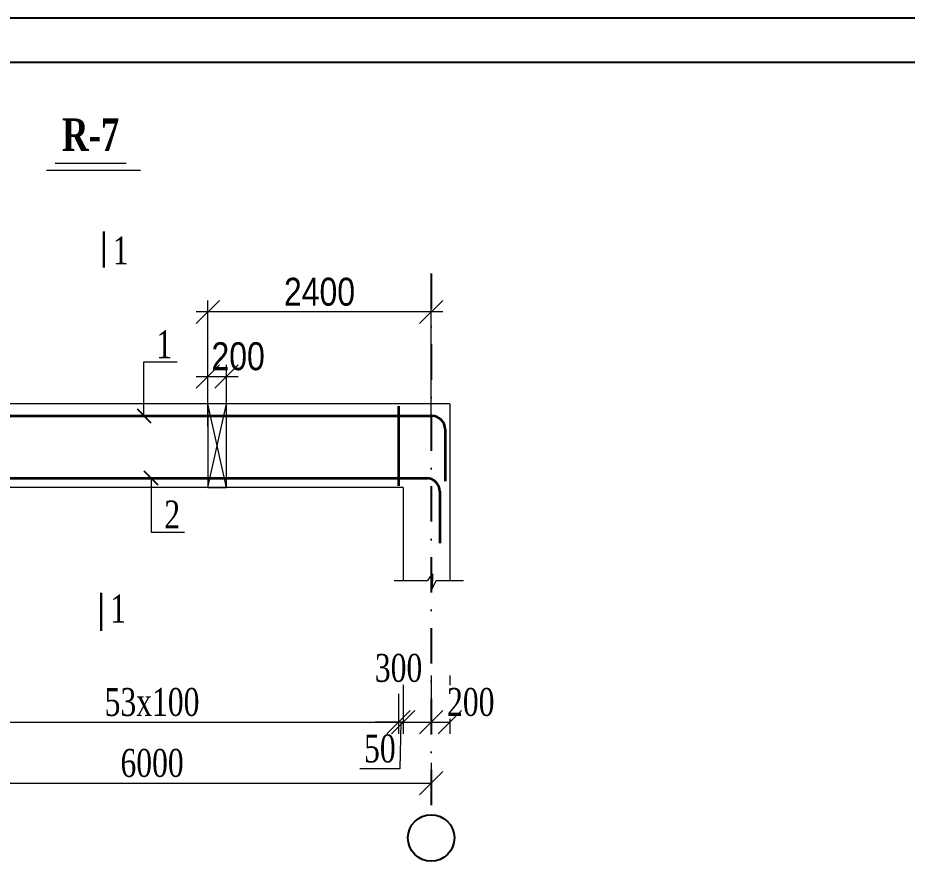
# Model space of a CAD drawing. Header units: millimetres. Extents: x -149347 to 251215, y -2929184 to -2541447.
# Drawn here: x 77358 to 86920, y -2838108 to -2829045 of the extents above; entities that cross this region are included whole.
import ezdxf

# ---------------------------------------------------------------- set-up
doc = ezdxf.new("R2010")
doc.units = ezdxf.units.MM
doc.linetypes.add('DASHDOTX2', pattern=[50.8, 25.4, -12.7, 0, -12.7])
doc.layers.add('APS_MADEIRA', color=35, linetype='Continuous', lineweight=15)
doc.styles.add('400', font='times.ttf', dxfattribs={"width": 0.75, "height": 300})
doc.styles.add('style1', font='A3TI(LA).TTF', dxfattribs={"height": 400})
doc.styles.add('style6', font='ARIALN.TTF', dxfattribs={"height": 300})
doc.styles.add('Times New  Roman', font='times.ttf')
doc.dimstyles.new('DIM_100', dxfattribs={"dimscale": 100, "dimtxt": 250, "dimasz": 2.5, "dimexe": 1.25, "dimexo": 0.625, "dimtad": 1, "dimdec": 0, "dimtxsty": 'style1', "dimblk": 'OBLIQUE', "dimcen": 2.5, "dimdle": 1.25, "dimclrd": 251, "dimclre": 251, "dimaunit": 1, "dimadec": 3, "dimazin": 0, "dimtfac": 1, "dimtdec": 0, "dimtmove": 1, "dimatfit": 3, "dimfxl": 1.25, "dimlwd": 5, "dimlwe": 5, "dimarcsym": 0})
doc.dimstyles.new('tebriz', dxfattribs={"dimtxt": 280, "dimasz": 150, "dimexe": 150, "dimexo": 0.625, "dimgap": 65, "dimtad": 1, "dimdec": 0, "dimdsep": 32, "dimtxsty": 'Times New  Roman', "dimblk": 'OBLIQUE', "dimcen": 0, "dimdle": 150, "dimclrd": 7, "dimclre": 256, "dimclrt": 256, "dimadec": 0, "dimazin": 0, "dimtfac": 1, "dimtdec": 0, "dimtmove": 0, "dimatfit": 3, "dimldrblk": 'OBLIQUE', "dimfxl": 1, "dimtolj": 1, "dimlwd": 15, "dimlwe": 9, "dimarcsym": 0})

# ---------------------------------------------------------------- blocks, each defined once
blk = doc.blocks.new('_Oblique')
at = {"color": 0, "linetype": 'ByBlock', "lineweight": -2}
blk.add_line((-0.5, -0.5), (0.5, 0.5), dxfattribs=at)
blk = doc.blocks.new('*D698')
at = {"color": 251, "lineweight": 5, "ltscale": 50, "transparency": 16777216}
for p, q in [((81801.5, -2836114.4), (81801.5, -2836739.4)), ((82001.5, -2836114.4), (82001.5, -2836739.4))]:
    blk.add_line(p, q, dxfattribs=at)
at = {"color": 251, "linetype": 'ByBlock', "lineweight": 5, "ltscale": 50, "transparency": 16777216}
blk.add_line((81800.2, -2836614.4), (82002.7, -2836614.4), dxfattribs=at)
at = {"layer": 'Defpoints', "color": 0, "lineweight": 15, "ltscale": 50, "transparency": 16777216}
for p in [(81801.5, -2835703.3), (82001.5, -2835703.3)]:
    blk.add_point(p, dxfattribs=at)
at = {"color": 0, "lineweight": 15, "ltscale": 50, "transparency": 16777216, "insert": (82227.7, -2836399.3), "char_height": 300, "attachment_point": 5, "style": '400', "bg_fill": 3, "box_fill_scale": 1.1, "bg_fill_color": 9, "bg_fill_true_color": 13158600, "bg_fill_transparency": 0}
blk.add_mtext('{\\fTimes New Roman|b0|i0|c238|p18;2}00', dxfattribs=at)
at = {"layer": 'Defpoints', "color": 0, "lineweight": 15, "ltscale": 50, "transparency": 16777216}
blk.add_point((82001.5, -2836614.4), dxfattribs=at)
at = {"color": 251, "lineweight": 5, "ltscale": 50, "transparency": 16777216, "xscale": 250, "yscale": 250, "zscale": 250, "rotation": 180}
blk.add_blockref('_Oblique', (81801.5, -2836614.4), dxfattribs=at)
at = {"color": 251, "lineweight": 5, "ltscale": 50, "transparency": 16777216, "xscale": 250, "yscale": 250, "zscale": 250}
blk.add_blockref('_Oblique', (82001.5, -2836614.4), dxfattribs=at)
blk = doc.blocks.new('*D851')
at = {"color": 251, "lineweight": 5, "ltscale": 50, "transparency": 16777216}
for p, q in [((81501.5, -2836114.4), (81501.5, -2836739.4)), ((81801.5, -2836114.4), (81801.5, -2836739.4))]:
    blk.add_line(p, q, dxfattribs=at)
at = {"color": 251, "linetype": 'ByBlock', "lineweight": 5, "ltscale": 50, "transparency": 16777216}
blk.add_line((81500.2, -2836614.4), (81802.7, -2836614.4), dxfattribs=at)
at = {"layer": 'Defpoints', "color": 0, "lineweight": 15, "ltscale": 50, "transparency": 16777216}
for p in [(81801.5, -2835976.6), (81801.5, -2836614.4)]:
    blk.add_point(p, dxfattribs=at)
at = {"color": 251, "lineweight": 5, "ltscale": 50, "transparency": 16777216, "xscale": 250, "yscale": 250, "zscale": 250, "rotation": 180}
blk.add_blockref('_Oblique', (81501.5, -2836614.4), dxfattribs=at)
at = {"color": 251, "lineweight": 5, "ltscale": 50, "transparency": 16777216, "xscale": 250, "yscale": 250, "zscale": 250}
blk.add_blockref('_Oblique', (81801.5, -2836614.4), dxfattribs=at)
at = {"color": 0, "lineweight": 15, "ltscale": 50, "transparency": 16777216, "insert": (81451.5, -2835783.1), "char_height": 300, "attachment_point": 5, "style": '400', "bg_fill": 3, "box_fill_scale": 1.1, "bg_fill_color": 9, "bg_fill_true_color": 13158600, "bg_fill_transparency": 0}
blk.add_mtext('{\\fTimes New Roman|b0|i0|c238|p18;\\P3}00', dxfattribs=at)
at = {"layer": 'Defpoints', "color": 0, "lineweight": 15, "ltscale": 50, "transparency": 16777216}
blk.add_point((81501.5, -2835988.3), dxfattribs=at)
blk = doc.blocks.new('*D704')
at = {"color": 251, "lineweight": 5, "ltscale": 50, "transparency": 16777216}
for p, q in [((81451.5, -2836310.7), (81451.5, -2836739.4)), ((81501.5, -2836310.7), (81501.5, -2836739.4))]:
    blk.add_line(p, q, dxfattribs=at)
at = {"color": 251, "linetype": 'ByBlock', "lineweight": 5, "ltscale": 50, "transparency": 16777216}
for p, q in [((81451.5, -2836614.4), (81201.5, -2836614.4)), ((81501.5, -2836614.4), (81451.5, -2836614.4)), ((81501.5, -2836614.4), (81451.5, -2836614.4)), ((81476.5, -2836614.4), (81465.2, -2837114.4)), ((81501.5, -2836614.4), (81751.5, -2836614.4)), ((81465.2, -2837114.4), (81035.7, -2837114.4))]:
    blk.add_line(p, q, dxfattribs=at)
at = {"layer": 'Defpoints', "color": 0, "lineweight": 15, "ltscale": 50, "transparency": 16777216}
for p in [(81451.5, -2836248.2), (81501.5, -2836248.2), (81451.5, -2836614.4)]:
    blk.add_point(p, dxfattribs=at)
at = {"color": 0, "lineweight": 15, "ltscale": 50, "transparency": 16777216, "insert": (81250.5, -2836899.3), "char_height": 300, "attachment_point": 5, "style": '400', "bg_fill": 3, "box_fill_scale": 1.1, "bg_fill_color": 9, "bg_fill_true_color": 13158600, "bg_fill_transparency": 0}
blk.add_mtext('50', dxfattribs=at)
at = {"color": 251, "lineweight": 5, "ltscale": 50, "transparency": 16777216, "xscale": 250, "yscale": 250, "zscale": 250}
blk.add_blockref('_Oblique', (81451.5, -2836614.4), dxfattribs=at)
at = {"color": 251, "lineweight": 5, "ltscale": 50, "transparency": 16777216, "xscale": 250, "yscale": 250, "zscale": 250, "rotation": 180}
blk.add_blockref('_Oblique', (81501.5, -2836614.4), dxfattribs=at)
blk = doc.blocks.new('*D705')
at = {"color": 251, "lineweight": 5, "ltscale": 50, "transparency": 16777216}
for p, q in [((81451.5, -2836310.7), (81451.5, -2836739.4)), ((76150.5, -2836373.2), (76150.5, -2836739.4))]:
    blk.add_line(p, q, dxfattribs=at)
at = {"color": 251, "linetype": 'ByBlock', "lineweight": 5, "ltscale": 50, "transparency": 16777216}
blk.add_line((76149.2, -2836614.4), (81452.7, -2836614.4), dxfattribs=at)
at = {"layer": 'Defpoints', "color": 0, "lineweight": 15, "ltscale": 50, "transparency": 16777216}
for p in [(81451.5, -2836248.2), (76150.5, -2836310.7), (81451.5, -2836614.4)]:
    blk.add_point(p, dxfattribs=at)
at = {"color": 251, "lineweight": 5, "ltscale": 50, "transparency": 16777216, "xscale": 250, "yscale": 250, "zscale": 250, "rotation": 180}
blk.add_blockref('_Oblique', (76150.5, -2836614.4), dxfattribs=at)
at = {"color": 251, "lineweight": 5, "ltscale": 50, "transparency": 16777216, "xscale": 250, "yscale": 250, "zscale": 250}
blk.add_blockref('_Oblique', (81451.5, -2836614.4), dxfattribs=at)
at = {"color": 0, "lineweight": 15, "ltscale": 50, "transparency": 16777216, "insert": (78801, -2836399.3), "char_height": 300, "attachment_point": 5, "style": '400', "bg_fill": 3, "box_fill_scale": 1.1, "bg_fill_color": 9, "bg_fill_true_color": 13158600, "bg_fill_transparency": 0}
blk.add_mtext('{\\fTimes New Roman|b0|i0|c238|p18;53x100}', dxfattribs=at)
blk = doc.blocks.new('*D706')
at = {"color": 251, "lineweight": 5, "ltscale": 50, "transparency": 16777216}
for p, q in [((75801.5, -2837052.4), (75801.5, -2837394.6)), ((81801.5, -2837052.4), (81801.5, -2837394.6))]:
    blk.add_line(p, q, dxfattribs=at)
at = {"color": 251, "linetype": 'ByBlock', "lineweight": 5, "ltscale": 50, "transparency": 16777216}
blk.add_line((75800.2, -2837269.6), (81802.7, -2837269.6), dxfattribs=at)
at = {"layer": 'Defpoints', "color": 0, "lineweight": 15, "ltscale": 50, "transparency": 16777216}
for p in [(75801.5, -2836989.9), (81801.5, -2836989.9), (81801.5, -2837269.6)]:
    blk.add_point(p, dxfattribs=at)
at = {"color": 251, "lineweight": 5, "ltscale": 50, "transparency": 16777216, "xscale": 250, "yscale": 250, "zscale": 250, "rotation": 180}
blk.add_blockref('_Oblique', (75801.5, -2837269.6), dxfattribs=at)
at = {"color": 251, "lineweight": 5, "ltscale": 50, "transparency": 16777216, "xscale": 250, "yscale": 250, "zscale": 250}
blk.add_blockref('_Oblique', (81801.5, -2837269.6), dxfattribs=at)
at = {"color": 0, "lineweight": 15, "ltscale": 50, "transparency": 16777216, "insert": (78801.5, -2837054.5), "char_height": 300, "attachment_point": 5, "style": '400', "bg_fill": 3, "box_fill_scale": 1.1, "bg_fill_color": 9, "bg_fill_true_color": 13158600, "bg_fill_transparency": 0}
blk.add_mtext('6000', dxfattribs=at)
blk = doc.blocks.new('*D707')
at = {"color": 251, "lineweight": 5, "ltscale": 50, "transparency": 16777216}
for p, q in [((79401.6, -2833309.5), (79401.6, -2832081.7)), ((81801.5, -2833618.5), (81801.5, -2832081.7))]:
    blk.add_line(p, q, dxfattribs=at)
at = {"color": 251, "linetype": 'ByBlock', "lineweight": 5, "ltscale": 50, "transparency": 16777216}
blk.add_line((81926.5, -2832206.7), (79276.6, -2832206.7), dxfattribs=at)
at = {"layer": 'Defpoints', "color": 0, "lineweight": 15, "ltscale": 50, "transparency": 16777216}
for p in [(79401.6, -2832206.7), (79401.6, -2833372), (81801.5, -2833681)]:
    blk.add_point(p, dxfattribs=at)
at = {"color": 251, "lineweight": 5, "ltscale": 50, "transparency": 16777216, "xscale": 250, "yscale": 250, "zscale": 250, "rotation": 180}
blk.add_blockref('_Oblique', (79401.6, -2832206.7), dxfattribs=at)
at = {"color": 251, "lineweight": 5, "ltscale": 50, "transparency": 16777216, "xscale": 250, "yscale": 250, "zscale": 250}
blk.add_blockref('_Oblique', (81801.5, -2832206.7), dxfattribs=at)
at = {"color": 0, "lineweight": 15, "ltscale": 50, "transparency": 16777216, "insert": (80601.6, -2831991), "char_height": 300, "attachment_point": 5, "style": 'style6'}
blk.add_mtext('2400', dxfattribs=at)
blk = doc.blocks.new('*D672')
at = {"color": 251, "lineweight": 5, "ltscale": 50, "transparency": 16777216}
for p, q in [((79401.6, -2833435.5), (79401.6, -2832774.8)), ((79601.7, -2833435.5), (79601.7, -2832774.8))]:
    blk.add_line(p, q, dxfattribs=at)
at = {"color": 251, "linetype": 'ByBlock', "lineweight": 5, "ltscale": 50, "transparency": 16777216}
blk.add_line((79276.6, -2832899.8), (79726.7, -2832899.8), dxfattribs=at)
at = {"layer": 'Defpoints', "color": 0, "lineweight": 15, "ltscale": 50, "transparency": 16777216}
for p in [(79601.7, -2832899.8), (79401.6, -2833498), (79601.7, -2833498)]:
    blk.add_point(p, dxfattribs=at)
at = {"color": 251, "lineweight": 5, "ltscale": 50, "transparency": 16777216, "xscale": 250, "yscale": 250, "zscale": 250, "rotation": 180}
blk.add_blockref('_Oblique', (79401.6, -2832899.8), dxfattribs=at)
at = {"color": 251, "lineweight": 5, "ltscale": 50, "transparency": 16777216, "xscale": 250, "yscale": 250, "zscale": 250}
blk.add_blockref('_Oblique', (79601.7, -2832899.8), dxfattribs=at)
at = {"color": 0, "lineweight": 15, "ltscale": 50, "transparency": 16777216, "insert": (79726.7, -2832684.1), "char_height": 300, "attachment_point": 5, "style": 'style6'}
blk.add_mtext('200', dxfattribs=at)
blk = doc.blocks.new('mekteb')
at = {"color": 0, "lineweight": 25}
blk.add_line((99643.1, -1821465.8), (139843.2, -1821465.8), dxfattribs=at)
at = {"color": 0, "lineweight": 25, "ltscale": 15}
blk.add_line((139343.2, -1821965.8), (101643.2, -1821965.8), dxfattribs=at)

msp = doc.modelspace()

# ---------------------------------------------------------------- linework, layer by layer
at = {"lineweight": 9}
for p, q in [((77760.87428, -2830606.18683), (78521.68088, -2830606.18683)), ((77665.01207, -2830681.22421), (78676.00219, -2830681.22421))]:
    msp.add_line(p, q, dxfattribs=at)
at = {"color": 7, "lineweight": 30, "ltscale": 15}
for p, q in [((78282.33505, -2831341.108), (78282.33505, -2831567.2608)), ((78282.33505, -2831341.108), (78282.33505, -2831727.73015)), ((78255.15965, -2835223.11356), (78255.15965, -2835632.20055))]:
    msp.add_line(p, q, dxfattribs=at)
at = {"color": 252, "linetype": 'DASHDOTX2', "ltscale": 15, "true_color": 0xa97986}
msp.add_line((81801.47452, -2831792.15265), (81801.47452, -2837608.75837), dxfattribs=at)
at = {"color": 7, "lineweight": 15}
for p, q in [((77403.80056, -2833193.02743), (75601.35575, -2833193.1713)), ((81401.47166, -2833193.02743), (77403.80056, -2833193.02743)), ((82001.47452, -2833193.02743), (80760.7968, -2833193.02743)), ((82001.47452, -2833193.02743), (82001.47452, -2835093.79895)), ((77419.22445, -2834093.79895), (76715.33387, -2834093.79895)), ((81501.47166, -2834093.79895), (77419.22445, -2834093.79895)), ((81501.47166, -2834093.79895), (81501.47166, -2835093.79895)), ((82001.47452, -2834093.79895), (82001.47452, -2834627.13178))]:
    msp.add_line(p, q, dxfattribs=at)
at = {"color": 1, "lineweight": 15, "ltscale": 15}
for p, q in [((79400.47452, -2834093.79895), (79601.63611, -2833193.02743)), ((79601.63611, -2834093.79895), (79401.63611, -2833193.02743))]:
    msp.add_line(p, q, dxfattribs=at)
at = {"color": 7, "lineweight": 35}
for p, q in [((81451.47166, -2833217.13775), (81451.47166, -2834075.03305)), ((76699.90999, -2833323.04717), (77403.80056, -2833323.04717)), ((77403.80056, -2833323.04717), (81807.77114, -2833323.04717)), ((81451.47166, -2833361.65943), (81451.47166, -2833919.80023)), ((81451.47166, -2833412.33188), (81451.47166, -2833862.93148)), ((81951.47452, -2833466.75055), (81951.47452, -2834023.04717)), ((76715.33387, -2833992.01526), (77419.22445, -2833992.01526)), ((77419.22445, -2833992.01526), (81765.27611, -2833992.01526)), ((81895.88005, -2834135.71864), (81895.88005, -2834692.01526))]:
    msp.add_line(p, q, dxfattribs=at)
at = {"color": 1, "lineweight": 15, "ltscale": 15}
msp.add_lwpolyline([(79401.63611, -2833193.02743), (79401.63611, -2834093.79895)], dxfattribs=at)
msp.add_lwpolyline([(79401.63611, -2834093.79895), (79601.63611, -2834093.79895), (79601.63611, -2833193.02743), (79401.63611, -2833193.02743)], close=True, dxfattribs=at)
at = {"color": 7, "lineweight": 15}
msp.add_lwpolyline([(81405.4887, -2835093.77197), (81767.21603, -2835093.77197), (81816.38672, -2835021.51846), (81811.13327, -2835180.89488), (81855.87004, -2835093.77197), (82149.64065, -2835093.77197)], dxfattribs=at)
msp.add_circle((81801.47452, -2837858.58278), 249.82441)
at = {"layer": 'APS_MADEIRA', "color": 7, "lineweight": 35, "ltscale": 25}
for centre in [(81807.77114, -2833466.75055), (81752.17667, -2834135.71864)]:
    msp.add_arc(centre, 143.70338, 0, 90, dxfattribs=at)

# ---------------------------------------------------------------- texts
at = {"insert": (77832.43575, -2830126.21645), "char_height": 350, "width": 263.5904201, "attachment_point": 1, "style": '400'}
msp.add_mtext('{\\fTimes New Roman|b1|i0|c204|p18;R-\\fTimes New Roman|b1|i0|c238|p18;7}', dxfattribs=at)
at = {"char_height": 300, "attachment_point": 1, "style": '400'}
for s, insert in [('{\\fTimes New Roman|b0|i0|c238|p18;1}', (78378.60118, -2831394.73341)), ('1', (78847.61887, -2832403.80979)), ('2', (78933.71007, -2834232.91552))]:
    msp.add_mtext_dynamic_manual_height_columns(s, width=263.5904201, gutter_width=12.5, heights=[0], dxfattribs=dict(at, insert=insert))
at = {"color": 7, "lineweight": 15, "ltscale": 50, "insert": (78351.42579, -2835244.54431), "char_height": 300, "attachment_point": 1, "style": '400'}
msp.add_mtext_dynamic_manual_height_columns('{\\fTimes New Roman|b0|i0|c238|p18;1}', width=263.5904201, gutter_width=12.5, heights=[0], dxfattribs=at)

# ---------------------------------------------------------------- dimensions: what is measured, and where the dimension line sits
at = {"color": 231, "lineweight": 15, "ltscale": 50}
dim = msp.add_linear_dim(base=(79401.63611, -2832206.65515), p1=(81801.47452, -2833680.99807), p2=(79401.63611, -2833371.95372), dimstyle='DIM_100', override={"dimtxsty": 'style6'}, dxfattribs=at)
dim.commit()
dim.dimension.update_dxf_attribs({"geometry": '*D707', "text_midpoint": (80601.55531, -2831990.98325)})
dim = msp.add_linear_dim(base=(79601.73001, -2832899.76743), p1=(79401.63611, -2833497.99745), p2=(79601.73001, -2833497.99745), dimstyle='DIM_100', override={"dimtxsty": 'style6'}, dxfattribs=at)
dim.commit()
dim.dimension.update_dxf_attribs({"geometry": '*D672', "text_midpoint": (79726.73001, -2832899.76743), "dimtype": 160})

# ---------------------------------------------------------------- leaders
at = {"color": 2, "lineweight": 15, "ltscale": 15}
for points in [[(78714.54114, -2833323.04717), (78714.54114, -2832742.55524), (79071.3128, -2832742.55524)], [(78792.70401, -2833992.01526), (78792.70401, -2834572.50719), (79149.47568, -2834572.50719)]]:
    msp.add_leader(points, dimstyle='tebriz', dxfattribs=at)

# ---------------------------------------------------------------- next in the draw order: dimensions: what is measured, and where the dimension line sits
at = {"color": 7, "lineweight": 15, "ltscale": 50}
dim = msp.add_linear_dim(base=(82001.47452, -2836614.35058), p1=(81801.47452, -2835703.32954), p2=(82001.47452, -2835703.32954), text='{\\fTimes New Roman|b0|i0|c238|p18;2}00', dimstyle='DIM_100', override={"dimscale": 1, "dimtxt": 300, "dimasz": 250, "dimexe": 125, "dimexo": 62.5, "dimgap": 62.5, "dimtxsty": '400', "dimcen": 250, "dimfxl": 500, "dimfxlon": 1, "dimtfill": 1, "dimtfillclr": 256, "dimarcsym": 1}, dxfattribs=at)
dim.commit()
dim.dimension.update_dxf_attribs({"geometry": '*D698', "text_midpoint": (82227.71465, -2836614.35058), "dimtype": 160})

# ---------------------------------------------------------------- next in the draw order: dimensions: what is measured, and where the dimension line sits
dim = msp.add_linear_dim(base=(81801.47452, -2836614.35058), p1=(81501.47166, -2835988.32694), p2=(81801.47452, -2835976.6216), text='{\\fTimes New Roman|b0|i0|c238|p18;\\P3}00', dimstyle='DIM_100', override={"dimscale": 1, "dimtxt": 300, "dimasz": 250, "dimexe": 125, "dimexo": 62.5, "dimgap": 62.5, "dimtxsty": '400', "dimcen": 250, "dimfxl": 500, "dimfxlon": 1, "dimtfill": 1, "dimtfillclr": 256, "dimarcsym": 1}, dxfattribs=at)
dim.commit()
dim.dimension.update_dxf_attribs({"geometry": '*D851', "text_midpoint": (81451.47166, -2836248.18666), "dimtype": 160})

# ---------------------------------------------------------------- next in the draw order: dimensions: what is measured, and where the dimension line sits
dim = msp.add_linear_dim(base=(81451.47166, -2836614.35058), p1=(81501.47166, -2836248.18666), p2=(81451.47166, -2836248.18666), angle=180, text='50', dimstyle='DIM_100', override={"dimscale": 1, "dimtxt": 300, "dimasz": 250, "dimexe": 125, "dimexo": 62.5, "dimgap": 62.5, "dimtxsty": '400', "dimcen": 250, "dimfxl": 500, "dimfxlon": 1, "dimtfill": 1, "dimtfillclr": 256, "dimarcsym": 1}, dxfattribs=at)
dim.commit()
dim.dimension.update_dxf_attribs({"geometry": '*D704', "text_midpoint": (81402.71395, -2837114.35058), "dimtype": 160})

# ---------------------------------------------------------------- next in the draw order: dimensions: what is measured, and where the dimension line sits
dim = msp.add_linear_dim(base=(81451.47166, -2836614.35058), p1=(76150.47452, -2836310.68666), p2=(81451.47166, -2836248.18666), text='{\\fTimes New Roman|b0|i0|c238|p18;53x100}', dimstyle='DIM_100', override={"dimscale": 1, "dimtxt": 300, "dimasz": 250, "dimexe": 125, "dimexo": 62.5, "dimgap": 62.5, "dimtxsty": '400', "dimcen": 250, "dimfxl": 500, "dimfxlon": 1, "dimtfill": 1, "dimtfillclr": 256, "dimarcsym": 1}, dxfattribs=at)
dim.commit()
dim.dimension.update_dxf_attribs({"geometry": '*D705', "text_midpoint": (78800.97309, -2836399.25505)})
dim = msp.add_linear_dim(base=(81801.47452, -2837269.56107), p1=(75801.47452, -2836989.9016), p2=(81801.47452, -2836989.9016), dimstyle='DIM_100', override={"dimscale": 1, "dimtxt": 300, "dimasz": 250, "dimexe": 125, "dimexo": 62.5, "dimgap": 62.5, "dimtxsty": '400', "dimcen": 250, "dimfxl": 500, "dimfxlon": 1, "dimtfill": 1, "dimtfillclr": 256, "dimarcsym": 1}, dxfattribs=at)
dim.commit()
dim.dimension.update_dxf_attribs({"geometry": '*D706', "text_midpoint": (78801.47452, -2837054.46554)})

# ---------------------------------------------------------------- next in the draw order: block references
at = {"lineweight": 15, "xscale": 0.962501317234829, "yscale": 0.962501317234829, "zscale": 0.962501317234829}
msp.add_blockref('mekteb', (-28332.96186, -1075882.25246), dxfattribs=at)

doc.saveas('drawing.dxf')
